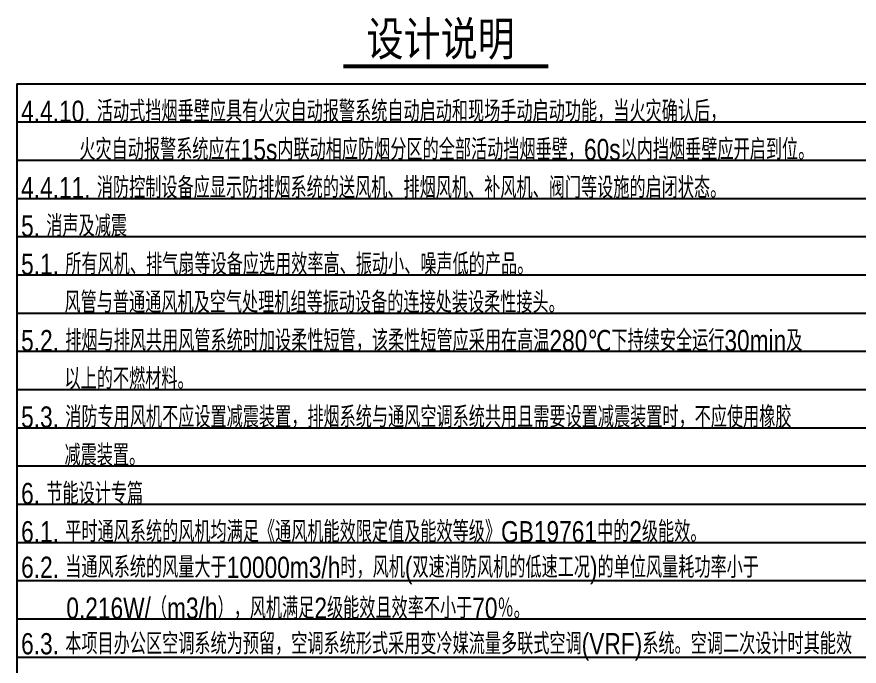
# Model space of a CAD drawing. Extents: x -976302 to -776254, y 5665 to 231437.
# Drawn here: x -806455 to -786621, y 182978 to 198268 of the extents above; entities that cross this region are included whole.
import ezdxf

# ---------------------------------------------------------------- set-up
doc = ezdxf.new("R2010")
doc.units = 0
doc.header["$LTSCALE"] = 1000
doc.header["$MEASUREMENT"] = 0
doc.layers.add('暖通', color=7, linetype='Continuous')
doc.styles.add('-黑体', font='simhei.ttf', dxfattribs={"width": 0.8})
doc.styles.add('文字仿宋', font='fsdb_e.shx', dxfattribs={"width": 0.7, "bigfont": 'fsdb.shx'})

msp = doc.modelspace()

# ---------------------------------------------------------------- linework, layer by layer
at = {"layer": '暖通', "color": 7}
for p, q in [((-806454.7, 196693.8), (-806454.7, 143593.8)), ((-806454.7, 196693.8), (-786098.9, 196693.8)), ((-806454.7, 195793.8), (-786098.9, 195793.8)), ((-806454.7, 194893.8), (-786098.9, 194893.8)), ((-806454.7, 193993.8), (-786098.9, 193993.8)), ((-806454.7, 193093.8), (-786098.9, 193093.8)), ((-806454.7, 192193.8), (-786098.9, 192193.8)), ((-806454.7, 191293.8), (-786098.9, 191293.8)), ((-806454.7, 190393.8), (-786098.9, 190393.8)), ((-806454.7, 189493.8), (-786098.9, 189493.8)), ((-806454.7, 188593.8), (-786098.9, 188593.8)), ((-806454.7, 187693.8), (-786098.9, 187693.8)), ((-806454.7, 186793.8), (-786098.9, 186793.8)), ((-806454.7, 185893.8), (-786098.9, 185893.8)), ((-806454.7, 184993.8), (-786098.9, 184993.8)), ((-806454.7, 184093.8), (-786098.9, 184093.8)), ((-806454.7, 183193.8), (-786098.9, 183193.8))]:
    msp.add_line(p, q, dxfattribs=at)
at = {"layer": '暖通', "color": 7, "const_width": 92.3}
msp.add_lwpolyline([(-793942.8, 197104.1), (-798769.7, 197104.1)], dxfattribs=at)

# ---------------------------------------------------------------- texts
at = {"layer": '暖通', "color": 7, "width": 0.8}
for s, height, style, p in [('设计说明', 800, '-黑体', (-798222.6, 197352.2)), ('6. 节能设计专篇', 500, '文字仿宋', (-806354.7, 186793.8)), ('6.1. 平时通风系统的风机均满足《通风机能效限定值及能效等级》GB19761中的2级能效。', 500, '文字仿宋', (-806354.7, 185893.8)), ('6.2. 当通风系统的风量大于10000m3/h时，风机(双速消防风机的低速工况)的单位风量耗功率小于', 500, '文字仿宋', (-806354.7, 185056.5)), ('0.216W/（m3/h），风机满足2级能效且效率不小于70％。', 500, '文字仿宋', (-805290, 184093.8)), ('6.3. 本项目办公区空调系统为预留，空调系统形式采用变冷媒流量多联式空调(VRF)系统。空调二次设计时其能效', 500, '文字仿宋', (-806354.7, 183256.5))]:
    msp.add_text(s, height=height, rotation=360, dxfattribs=dict(at, style=style)).set_placement(p)
at = {"layer": '暖通', "color": 7, "style": '文字仿宋', "width": 0.8}
for s, p in [('4.4.10. 活动式挡烟垂壁应具有火灾自动报警系统自动启动和现场手动启动功能，当火灾确认后，', (-806354.7, 195793.8)), ('火灾自动报警系统应在15s内联动相应防烟分区的全部活动挡烟垂壁，60s以内挡烟垂壁应开启到位。', (-804982.8, 194893.8)), ('4.4.11. 消防控制设备应显示防排烟系统的送风机、排烟风机、补风机、阀门等设施的启闭状态。', (-806354.7, 193993.8)), ('5. 消声及减震', (-806354.7, 193093.8)), ('5.1. 所有风机、排气扇等设备应选用效率高、振动小、噪声低的产品。', (-806354.7, 192193.8)), ('风管与普通通风机及空气处理机组等振动设备的连接处装设柔性接头。', (-805332.4, 191293.8)), ('5.2. 排烟与排风共用风管系统时加设柔性短管，该柔性短管应采用在高温280℃下持续安全运行30min及', (-806354.7, 190393.8)), ('以上的不燃材料。', (-805332.4, 189493.8)), ('5.3. 消防专用风机不应设置减震装置，排烟系统与通风空调系统共用且需要设置减震装置时，不应使用橡胶', (-806354.7, 188593.8)), ('减震装置。', (-805332.4, 187693.8))]:
    msp.add_text(s, height=500, dxfattribs=at).set_placement(p)

doc.saveas('drawing.dxf')
